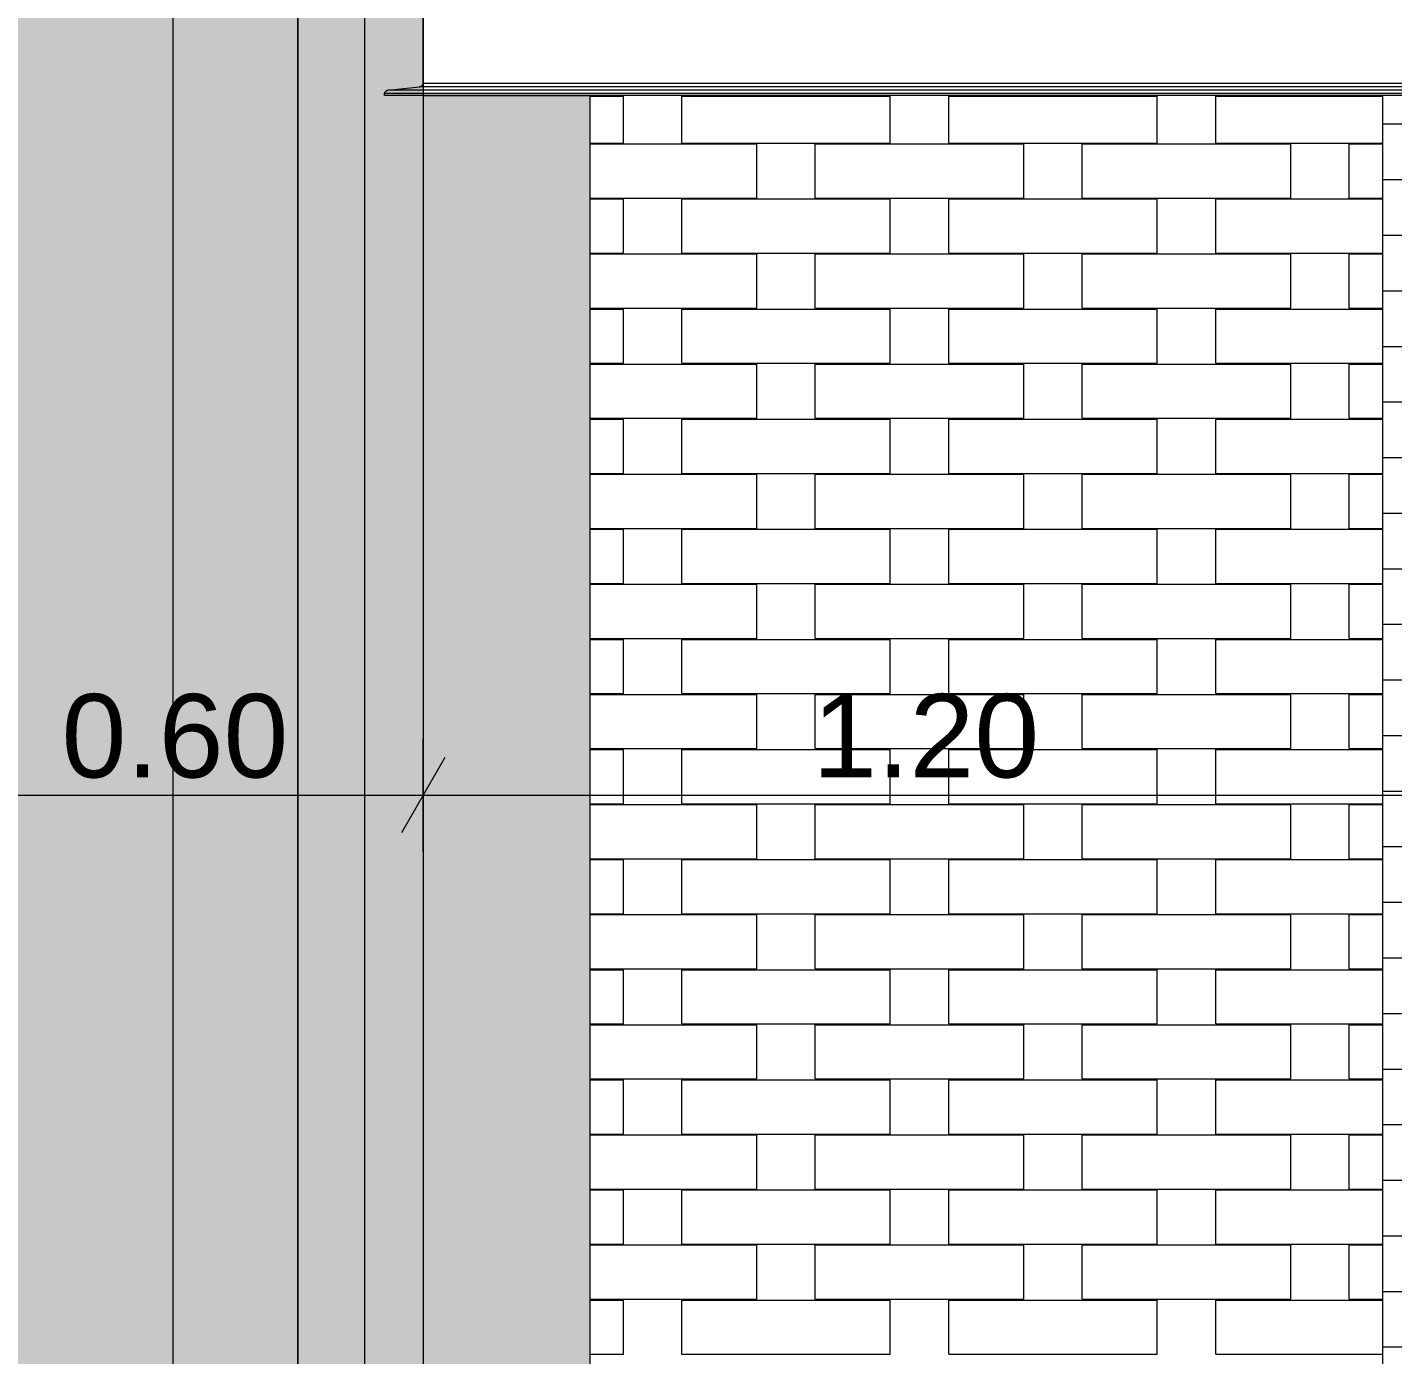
# Model space of a CAD drawing. Header units: millimetres. Extents: x 475206255 to 476720147, y 4620882299 to 4621447368.
# Drawn here: x 475392542 to 475394178, y 4621139355 to 4621140947 of the extents above; entities that cross this region are included whole.
import ezdxf

# ---------------------------------------------------------------- set-up
doc = ezdxf.new("R2010")
doc.units = ezdxf.units.MM
doc.header["$MEASUREMENT"] = 0
for name, color, linetype, lineweight in [('0_Pen_No__250_Pen_No__255', 255, 'Continuous', 0), ('0_Pen_No__250_Pen_No__7', 7, 'Continuous', 0), ('2D Drafting - General_Pen_No__30_Pen_No__9_Pen_No__9_Pen_No__253', 252, 'Continuous', 0), ('2D Drafting - General_Pen_No__30_Pen_No__9_Pen_No__9_Pen_No__7', 7, 'Continuous', 0), ('Dimensioning - General_Pen_No__142', 142, 'Continuous', 0), ('New_2D Drafting - General_Pen_No__30_Pen_No__9_Pen_No__9_Pen_No__255', 255, 'Continuous', 0), ('New_2D Drafting - General_Pen_No__30_Pen_No__9_Pen_No__9_Pen_No__7', 7, 'Continuous', 0), ('New_Interior - Furniture _Pen_No__250', 7, 'Continuous', 0), ('New_Structural - Bearing_Pen_No__250', 7, 'Continuous', 0), ('Structural - Bearing_Pen_No__250', 7, 'Continuous', 0), ('zoma_Pen_No__142', 142, 'Continuous', 0)]:
    doc.layers.add(name, color=color, linetype=linetype, lineweight=lineweight)
doc.layers.add('Dimensioning - General', color=7, linetype='Continuous')
doc.layers.add('zoma', color=7, linetype='Continuous')
doc.styles.add('GENERATED_STYLE_2', font='arial.ttf')
doc.dimstyles.new('GENERATED_STYLE__1', dxfattribs={"dimtxt": 100, "dimasz": 68.640772, "dimexe": 0.18, "dimexo": 0.0625, "dimgap": 0, "dimtad": 1, "dimlfac": 0.001, "dimzin": 0, "dimdsep": 46, "dimtxsty": 'GENERATED_STYLE_2', "dimblk": 'ARROWHEAD_2', "dimblk1": 'ARROWHEAD_2', "dimblk2": 'ARROWHEAD_2', "dimcen": 0.09, "dimse1": 1, "dimse2": 1, "dimclrd": 142, "dimclre": 142, "dimclrt": 142, "dimadec": 0, "dimazin": 0, "dimtfac": 1, "dimtdec": 4, "dimtmove": 0, "dimatfit": 3, "dimfxl": 1, "dimtolj": 1, "dimtzin": 0, "dimarcsym": 0})
doc.dimstyles.new('GENERATED_STYLE__18', dxfattribs={"dimtxt": 100, "dimasz": 68.640772, "dimexe": 0.18, "dimexo": 0.0625, "dimgap": 0, "dimtad": 1, "dimtih": 1, "dimtoh": 1, "dimlfac": 0.001, "dimzin": 0, "dimdsep": 46, "dimtxsty": 'GENERATED_STYLE_2', "dimblk": 'ARROWHEAD_2', "dimblk1": 'ARROWHEAD_2', "dimblk2": 'ARROWHEAD_2', "dimcen": 0.09, "dimse1": 1, "dimse2": 1, "dimclrd": 142, "dimclre": 142, "dimclrt": 142, "dimadec": 0, "dimazin": 0, "dimtfac": 1, "dimtdec": 4, "dimtmove": 0, "dimatfit": 3, "dimfxl": 1, "dimtolj": 1, "dimtzin": 0, "dimarcsym": 0})
doc.dimstyles.new('GENERATED_STYLE__3', dxfattribs={"dimtxt": 200, "dimasz": 64.421331, "dimexe": 0.18, "dimexo": 3, "dimgap": 0, "dimtad": 1, "dimtih": 1, "dimtoh": 1, "dimlfac": 0.001, "dimzin": 0, "dimdsep": 46, "dimtxsty": 'GENERATED_STYLE_2', "dimblk": 'ARROWHEAD_2', "dimblk1": 'ARROWHEAD_2', "dimblk2": 'ARROWHEAD_2', "dimcen": 0.09, "dimclrd": 142, "dimclre": 142, "dimclrt": 142, "dimadec": 0, "dimazin": 0, "dimtfac": 1, "dimtdec": 4, "dimtmove": 0, "dimatfit": 3, "dimfxl": 1, "dimtolj": 1, "dimtzin": 0, "dimarcsym": 0})

# ---------------------------------------------------------------- blocks, each defined once
blk = doc.blocks.new('*D551', base_point=(475826095.8, 4621095193.2))
at = {"layer": 'Dimensioning - General_Pen_No__142', "color": 142, "linetype": 'Continuous', "lineweight": 0, "transparency": 16777216}
for p, q in [((475424795.3, 4621141471), (475424885.6, 4621141418.9)), ((475424908.2, 4621141444.9), (475424772.7, 4621141444.9)), ((475424840.5, 4621138945), (475424840.5, 4621141444.9)), ((475424795.3, 4621138971.1), (475424885.6, 4621138918.9)), ((475424908.2, 4621138945), (475424772.7, 4621138945))]:
    blk.add_line(p, q, dxfattribs=at)
at = {"layer": 'Dimensioning - General_Pen_No__142', "color": 142, "lineweight": 0, "transparency": 16777216, "insert": (475424820.5, 4621140061.5), "char_height": 100, "attachment_point": 7, "rotation": 90, "style": 'GENERATED_STYLE_2'}
blk.add_mtext('\\A1;{\\pql;\\fArial|b0|i0|c204|p0;\\W1.000000;2.50}', dxfattribs=at)
blk = doc.blocks.new('ARROWHEAD_2')
at = {"color": 0, "linetype": 'Continuous', "lineweight": 0}
for p, q in [((-0.378, -0.655), (0.378, 0.655)), ((0, 0), (-1, 0))]:
    blk.add_line(p, q, dxfattribs=at)
blk = doc.blocks.new('*D1516', base_point=(475826095.8, 4621095193.2))
at = {"layer": 'zoma_Pen_No__142', "color": 142, "linetype": 'Continuous', "lineweight": 0, "transparency": 16777216}
for p, q in [((475386915.9, 4621126477.3), (475386915.9, 4621126604.5)), ((475393015.9, 4621126477.3), (475393015.9, 4621126604.5)), ((475386940.3, 4621126583.3), (475386891.4, 4621126498.5)), ((475393040.3, 4621126583.3), (475392991.4, 4621126498.5)), ((475386915.9, 4621126540.9), (475393015.9, 4621126540.9))]:
    blk.add_line(p, q, dxfattribs=at)
at = {"layer": 'zoma_Pen_No__142', "color": 142, "lineweight": 0, "transparency": 16777216, "char_height": 200, "attachment_point": 7, "style": 'GENERATED_STYLE_2'}
for s, insert in [('\\A1;{\\pql;\\fArial|b0|i0|c204|p0;\\W1.000000;0.40}', (475386940.4, 4621126580.9)), ('\\A1;{\\pql;\\fArial|b0|i0|c204|p0;\\W1.000000;6.10}', (475389698.9, 4621126580.9)), ('\\A1;{\\pql;\\fArial|b0|i0|c204|p0;\\W1.000000;0.40}', (475392457.5, 4621126580.9))]:
    blk.add_mtext(s, dxfattribs=dict(at, insert=insert))
blk = doc.blocks.new('*D1517', base_point=(475826095.8, 4621095193.2))
at = {"layer": 'zoma_Pen_No__142', "color": 142, "linetype": 'Continuous', "lineweight": 0, "transparency": 16777216}
for p, q in [((475393015.9, 4621126477.3), (475393015.9, 4621126604.5)), ((475393415.9, 4621126477.3), (475393415.9, 4621126604.5)), ((475393040.3, 4621126583.3), (475392991.4, 4621126498.5)), ((475393440.3, 4621126583.3), (475393391.4, 4621126498.5)), ((475393015.9, 4621126540.9), (475393415.9, 4621126540.9))]:
    blk.add_line(p, q, dxfattribs=at)
blk = doc.blocks.new('*D1518', base_point=(475826095.8, 4621095193.2))
at = {"layer": 'zoma_Pen_No__142', "color": 142, "linetype": 'Continuous', "lineweight": 0, "transparency": 16777216}
for p, q in [((475393415.9, 4621126477.3), (475393415.9, 4621126604.5)), ((475399915.9, 4621126477.3), (475399915.9, 4621126604.5)), ((475393440.3, 4621126583.3), (475393391.4, 4621126498.5)), ((475399940.3, 4621126583.3), (475399891.4, 4621126498.5)), ((475393415.9, 4621126540.9), (475399915.9, 4621126540.9))]:
    blk.add_line(p, q, dxfattribs=at)
at = {"layer": 'zoma_Pen_No__142', "color": 142, "lineweight": 0, "transparency": 16777216, "char_height": 200, "attachment_point": 7, "style": 'GENERATED_STYLE_2'}
for s, insert in [('\\A1;{\\pql;\\fArial|b0|i0|c204|p0;\\W1.000000;6.50}', (475396398.9, 4621126580.9)), ('\\A1;{\\pql;\\fArial|b0|i0|c204|p0;\\W1.000000;0.40}', (475399357.5, 4621126580.9))]:
    blk.add_mtext(s, dxfattribs=dict(at, insert=insert))
blk = doc.blocks.new('*D1835', base_point=(475826095.8, 4621095193.2))
at = {"layer": 'Dimensioning - General_Pen_No__142', "color": 142, "linetype": 'Continuous', "lineweight": 0, "transparency": 16777216}
for p, q in [((475388970.3, 4621140471.1), (475389060.6, 4621140418.9)), ((475389083.2, 4621140445), (475388947.7, 4621140445)), ((475389015.5, 4621138985), (475389015.5, 4621140445)), ((475388970.3, 4621139011), (475389060.6, 4621138958.9)), ((475389083.2, 4621138985), (475388947.7, 4621138985))]:
    blk.add_line(p, q, dxfattribs=at)
at = {"layer": 'Dimensioning - General_Pen_No__142', "color": 142, "lineweight": 0, "transparency": 16777216, "insert": (475388995.5, 4621139581.5), "char_height": 100, "attachment_point": 7, "rotation": 90, "style": 'GENERATED_STYLE_2'}
blk.add_mtext('\\A1;{\\pql;\\fArial|b0|i0|c204|p0;\\W1.000000;1.46}', dxfattribs=at)
blk = doc.blocks.new('*D1836', base_point=(475826095.8, 4621095193.2))
at = {"layer": 'Dimensioning - General_Pen_No__142', "color": 142, "linetype": 'Continuous', "lineweight": 0, "transparency": 16777216}
for p, q in [((475388970.3, 4621140891), (475389060.6, 4621140838.9)), ((475389083.2, 4621140865), (475388947.7, 4621140865)), ((475389015.5, 4621140445), (475389015.5, 4621140865)), ((475388970.3, 4621140471.1), (475389060.6, 4621140418.9)), ((475389083.2, 4621140445), (475388947.7, 4621140445))]:
    blk.add_line(p, q, dxfattribs=at)
at = {"layer": 'Dimensioning - General_Pen_No__142', "color": 142, "lineweight": 0, "transparency": 16777216, "insert": (475388995.5, 4621140521.5), "char_height": 100, "attachment_point": 7, "rotation": 90, "style": 'GENERATED_STYLE_2'}
blk.add_mtext('\\A1;{\\pql;\\fArial|b0|i0|c204|p0;\\W1.000000;0.42}', dxfattribs=at)
blk = doc.blocks.new('*D1837', base_point=(475826095.8, 4621095193.2))
at = {"layer": 'Dimensioning - General_Pen_No__142', "color": 142, "linetype": 'Continuous', "lineweight": 0, "transparency": 16777216}
for p, q in [((475388970.3, 4621141111), (475389060.6, 4621141058.9)), ((475389083.2, 4621141085), (475388947.7, 4621141085)), ((475389015.5, 4621140865), (475389015.5, 4621141085)), ((475388970.3, 4621140891), (475389060.6, 4621140838.9)), ((475389083.2, 4621140865), (475388947.7, 4621140865))]:
    blk.add_line(p, q, dxfattribs=at)
blk = doc.blocks.new('*D2369', base_point=(475826095.8, 4621095193.2))
at = {"layer": 'Dimensioning - General_Pen_No__142', "color": 142, "linetype": 'Continuous', "lineweight": 0, "transparency": 16777216}
for p, q in [((475392416.2, 4621139958.3), (475392416.2, 4621140093.8)), ((475393015.9, 4621139958.3), (475393015.9, 4621140093.8)), ((475392442.2, 4621140071.2), (475392390.1, 4621139980.9)), ((475393042, 4621140071.2), (475392989.9, 4621139980.9)), ((475392416.2, 4621140026), (475393015.9, 4621140026))]:
    blk.add_line(p, q, dxfattribs=at)
at = {"layer": 'Dimensioning - General_Pen_No__142', "color": 142, "lineweight": 0, "transparency": 16777216, "insert": (475392582.6, 4621140046), "char_height": 100, "attachment_point": 7, "style": 'GENERATED_STYLE_2'}
blk.add_mtext('\\A1;{\\pql;\\fArial|b0|i0|c204|p0;\\W1.000000;0.60}', dxfattribs=at)
blk = doc.blocks.new('*D2370', base_point=(475826095.8, 4621095193.2))
at = {"layer": 'Dimensioning - General_Pen_No__142', "color": 142, "linetype": 'Continuous', "lineweight": 0, "transparency": 16777216}
for p, q in [((475393015.9, 4621139958.3), (475393015.9, 4621140093.8)), ((475394215.9, 4621139958.3), (475394215.9, 4621140093.8)), ((475393042, 4621140071.2), (475392989.9, 4621139980.9)), ((475394242, 4621140071.2), (475394189.9, 4621139980.9)), ((475393015.9, 4621140026), (475394215.9, 4621140026))]:
    blk.add_line(p, q, dxfattribs=at)
at = {"layer": 'Dimensioning - General_Pen_No__142', "color": 142, "lineweight": 0, "transparency": 16777216, "insert": (475393482.5, 4621140046), "char_height": 100, "attachment_point": 7, "style": 'GENERATED_STYLE_2'}
blk.add_mtext('\\A1;{\\pql;\\fArial|b0|i0|c204|p0;\\W1.000000;1.20}', dxfattribs=at)
blk = doc.blocks.new('*D2390', base_point=(475826095.8, 4621095193.2))
at = {"layer": 'Dimensioning - General_Pen_No__142', "color": 142, "linetype": 'Continuous', "lineweight": 0, "transparency": 16777216}
for p, q in [((475392416.2, 4621136640), (475392416.2, 4621136775.5)), ((475393015.9, 4621136640), (475393015.9, 4621136775.5)), ((475392442.2, 4621136752.9), (475392390.1, 4621136662.6)), ((475393042, 4621136752.9), (475392989.9, 4621136662.6)), ((475392416.2, 4621136707.7), (475393015.9, 4621136707.7))]:
    blk.add_line(p, q, dxfattribs=at)
at = {"layer": 'Dimensioning - General_Pen_No__142', "color": 142, "lineweight": 0, "transparency": 16777216, "insert": (475392582.6, 4621136727.7), "char_height": 100, "attachment_point": 7, "style": 'GENERATED_STYLE_2'}
blk.add_mtext('\\A1;{\\pql;\\fArial|b0|i0|c204|p0;\\W1.000000;0.60}', dxfattribs=at)
blk = doc.blocks.new('*D2391', base_point=(475826095.8, 4621095193.2))
at = {"layer": 'Dimensioning - General_Pen_No__142', "color": 142, "linetype": 'Continuous', "lineweight": 0, "transparency": 16777216}
for p, q in [((475393015.9, 4621136640), (475393015.9, 4621136775.5)), ((475394215.9, 4621136640), (475394215.9, 4621136775.5)), ((475393042, 4621136752.9), (475392989.9, 4621136662.6)), ((475394242, 4621136752.9), (475394189.9, 4621136662.6)), ((475393015.9, 4621136707.7), (475394215.9, 4621136707.7))]:
    blk.add_line(p, q, dxfattribs=at)
at = {"layer": 'Dimensioning - General_Pen_No__142', "color": 142, "lineweight": 0, "transparency": 16777216, "insert": (475393482.5, 4621136727.7), "char_height": 100, "attachment_point": 7, "style": 'GENERATED_STYLE_2'}
blk.add_mtext('\\A1;{\\pql;\\fArial|b0|i0|c204|p0;\\W1.000000;1.20}', dxfattribs=at)
blk = doc.blocks.new('*D2412', base_point=(475826095.8, 4621095193.2))
at = {"layer": 'Dimensioning - General_Pen_No__142', "color": 142, "linetype": 'Continuous', "lineweight": 0, "transparency": 16777216}
for p, q in [((475393415.3, 4621133504.3), (475393415.3, 4621133639.8)), ((475392442.2, 4621133617.2), (475392390.1, 4621133526.9)), ((475393441.4, 4621133617.2), (475393389.3, 4621133526.9)), ((475392416.2, 4621133572.1), (475393415.3, 4621133572.1))]:
    blk.add_line(p, q, dxfattribs=at)
at = {"layer": 'Dimensioning - General_Pen_No__142', "color": 142, "lineweight": 0, "transparency": 16777216, "insert": (475392782.3, 4621133592.1), "char_height": 100, "attachment_point": 7, "style": 'GENERATED_STYLE_2'}
blk.add_mtext('\\A1;{\\pql;\\fArial|b0|i0|c204|p0;\\W1.000000;1.00}', dxfattribs=at)
blk = doc.blocks.new('*D2414', base_point=(475826095.8, 4621095193.2))
at = {"layer": 'Dimensioning - General_Pen_No__142', "color": 142, "linetype": 'Continuous', "lineweight": 0, "transparency": 16777216}
for p, q in [((475393415.3, 4621133504.3), (475393415.3, 4621133639.8)), ((475394615.9, 4621133504.3), (475394615.9, 4621133639.8)), ((475393441.4, 4621133617.2), (475393389.3, 4621133526.9)), ((475394642, 4621133617.2), (475394589.9, 4621133526.9)), ((475393415.3, 4621133572.1), (475394615.9, 4621133572.1))]:
    blk.add_line(p, q, dxfattribs=at)
at = {"layer": 'Dimensioning - General_Pen_No__142', "color": 142, "lineweight": 0, "transparency": 16777216, "insert": (475393882.2, 4621133592.1), "char_height": 100, "attachment_point": 7, "style": 'GENERATED_STYLE_2'}
blk.add_mtext('\\A1;{\\pql;\\fArial|b0|i0|c204|p0;\\W1.000000;1.20}', dxfattribs=at)

msp = doc.modelspace()

# ---------------------------------------------------------------- hatches: boundary and pattern name
at = {"layer": '0_Pen_No__250_Pen_No__255', "linetype": 'Continuous', "lineweight": 0, "true_color": 0x3f3f3f}
msp.add_hatch(color=250, dxfattribs=at).paths.add_polyline_path([(475392945.953, 4621129605.184), (475392945.953, 4621141237.916), (475392865.953, 4621141237.916), (475392865.953, 4621129605.184)])
at = {"layer": '2D Drafting - General_Pen_No__30_Pen_No__9_Pen_No__9_Pen_No__253', "linetype": 'Continuous', "lineweight": 0}
h = msp.add_hatch(dxfattribs=at)
h.set_pattern_fill('BRICK___RUNNING_BOND', color=252, style=0, pattern_type=2)
h.set_pattern_definition([(180, (475362068.42, 4621134278.51), (0, 66.64), []), (90, (475362068.42, 4621134278.5), (244.8, 0), [66.64, -66.64]), (90, (475361946.02, 4621134345.15), (244.8, 0), [66.64, -66.64])])
h.paths.add_polyline_path([(475386515.943, 4621144744.536), (475406815.943, 4621144744.536), (475406815.943, 4621131444.943), (475406415.943, 4621131444.943), (475406415.943, 4621131544.955), (475406415.943, 4621144344.955), (475402816.368, 4621144344.955), (475402816.368, 4621131445.093), (475398816.013, 4621131445.093), (475398816.013, 4621131445.286), (475396815.946, 4621131445.286), (475396815.946, 4621134464.943), (475400115.943, 4621134464.943), (475400115.943, 4621134684.942), (475399915.947, 4621134684.942), (475399915.947, 4621137664.943), (475400115.943, 4621137664.943), (475400115.943, 4621137884.943), (475399915.947, 4621137884.943), (475399915.947, 4621140864.943), (475400115.943, 4621140864.943), (475400115.943, 4621141084.943), (475399915.947, 4621141084.943), (475399915.947, 4621144064.943), (475400115.943, 4621144064.943), (475400115.943, 4621144284.943), (475393015.95, 4621144284.943), (475393015.95, 4621144064.943), (475393215.95, 4621144064.943), (475393215.95, 4621141084.943), (475393015.95, 4621141084.943), (475393015.95, 4621140864.943), (475393215.95, 4621140864.943), (475393215.95, 4621137884.943), (475393015.95, 4621137884.943), (475393015.95, 4621137663.948), (475393215.95, 4621137663.948), (475393215.95, 4621134684.942), (475393015.95, 4621134684.942), (475393015.95, 4621134464.943), (475393415.349, 4621134464.943), (475393415.349, 4621131444.834), (475393015.95, 4621131444.834), (475393015.95, 4621131444.943), (475390315.939, 4621131444.943), (475389615.524, 4621131444.943), (475389615.524, 4621134464.987), (475390315.939, 4621134464.987), (475390315.939, 4621144284.987), (475386865.663, 4621144284.987), (475386865.663, 4621144064.987), (475386916.336, 4621144064.987), (475386916.336, 4621141084.995), (475386865.663, 4621141084.995), (475386865.663, 4621140864.987), (475386916.063, 4621140864.987), (475386916.063, 4621137884.987), (475386865.663, 4621137884.987), (475386865.663, 4621137664.987), (475386916.063, 4621137664.987), (475386916.063, 4621134684.996), (475386865.663, 4621134684.996), (475386865.663, 4621134464.987), (475386916.063, 4621134464.987), (475386916.063, 4621131444.943), (475386515.943, 4621131444.943), (475386515.943, 4621134464.987)])
h.paths.add_polyline_path([(475390816.16, 4621132444.942), (475390816.16, 4621134044.943), (475392416.16, 4621134044.943), (475392416.16, 4621132444.942)], flags=0)
h.paths.add_polyline_path([(475390816.165, 4621140444.942), (475392416.165, 4621140444.942), (475392416.165, 4621138844.942), (475390816.165, 4621138844.942)], flags=0)
h.paths.add_polyline_path([(475390816.165, 4621137244.942), (475392416.165, 4621137244.942), (475392416.165, 4621135644.942), (475390816.165, 4621135644.942)], flags=0)
h.paths.add_polyline_path([(475390816.165, 4621142044.942), (475390816.165, 4621143644.942), (475392416.165, 4621143644.942), (475392416.165, 4621142044.942)], flags=0)
h.paths.add_polyline_path([(475397216.018, 4621131544.949), (475397216.018, 4621134044.955), (475398816.009, 4621134044.955), (475398816.009, 4621131544.949)], flags=0)
h.paths.add_polyline_path([(475402315.71, 4621135644.942), (475402315.71, 4621137244.939), (475400715.709, 4621137244.939), (475400715.709, 4621135644.942)], flags=0)
h.paths.add_polyline_path([(475400715.709, 4621132444.942), (475400715.709, 4621134044.939), (475402315.71, 4621134044.939), (475402315.71, 4621132444.942)], flags=0)
h.paths.add_polyline_path([(475402315.71, 4621138806.589), (475402315.71, 4621140444.937), (475400715.709, 4621140444.937), (475400715.709, 4621138806.589)], flags=0)
h.paths.add_polyline_path([(475400715.713, 4621142044.942), (475400715.713, 4621143644.939), (475402315.714, 4621143644.939), (475402315.714, 4621142044.942)], flags=0)
h = msp.add_hatch(dxfattribs=at)
h.set_pattern_fill('BRICK___RUNNING_BOND', color=252, style=0, pattern_type=2)
h.set_pattern_definition([(0, (475427664.105, 4621137898.51), (0, 66.64), []), (90, (475427664.1, 4621137898.5), (-244.8, 0), [66.64, -66.64]), (90, (475427786.5, 4621137965.15), (-244.8, 0), [66.64, -66.64])])
h.paths.add_polyline_path([(475394165.958, 4621140864.943), (475394165.958, 4621137884.943), (475394215.95, 4621137884.943), (475394215.95, 4621140864.943)])
at = {"layer": 'New_2D Drafting - General_Pen_No__30_Pen_No__9_Pen_No__9_Pen_No__255', "linetype": 'Continuous', "lineweight": 0}
msp.add_hatch(color=255, dxfattribs=at).paths.add_polyline_path([(475392865.95, 4621144044.577), (475392715.95, 4621144044.577), (475392715.964, 4621129599.054), (475392865.964, 4621129599.054)])

# ---------------------------------------------------------------- linework, layer by layer
at = {"layer": '0_Pen_No__250_Pen_No__7', "color": 7, "linetype": 'Continuous', "lineweight": 0, "flags": 128}
msp.add_lwpolyline([(475392945.953, 4621129605.184), (475392945.953, 4621141237.916), (475392865.953, 4621141237.916), (475392865.953, 4621129605.184)], close=True, dxfattribs=at)
at = {"layer": '2D Drafting - General_Pen_No__30_Pen_No__9_Pen_No__9_Pen_No__7', "color": 7, "linetype": 'Continuous', "lineweight": 0, "flags": 128}
msp.add_lwpolyline([(475400115.943, 4621144284.943), (475393015.95, 4621144284.943), (475393015.95, 4621144064.943), (475393215.95, 4621144064.943), (475393215.95, 4621141084.943), (475393015.95, 4621141084.943), (475393015.95, 4621140864.943), (475393215.95, 4621140864.943), (475393215.95, 4621137884.943), (475393015.95, 4621137884.943), (475393015.95, 4621137663.948)], dxfattribs=at)
msp.add_lwpolyline([(475394165.958, 4621140864.943), (475394165.958, 4621137884.943), (475394215.95, 4621137884.943), (475394215.95, 4621140864.943)], close=True, dxfattribs=at)
at = {"layer": 'New_2D Drafting - General_Pen_No__30_Pen_No__9_Pen_No__9_Pen_No__7', "color": 7, "linetype": 'Continuous', "lineweight": 0, "flags": 128}
msp.add_lwpolyline([(475392865.95, 4621144044.577), (475392715.95, 4621144044.577), (475392715.964, 4621129599.054), (475392865.964, 4621129599.054)], close=True, dxfattribs=at)
at = {"layer": 'New_Interior - Furniture _Pen_No__250', "color": 7, "linetype": 'Continuous', "lineweight": 0}
msp.add_line((475393327.219, 4621140345.949), (475393327.45, 4621140345.772), dxfattribs=at)
at = {"layer": 'New_Structural - Bearing_Pen_No__250', "color": 7, "linetype": 'Continuous', "lineweight": 0}
for p, q in [((475393015.95, 4621144064.943), (475393015.95, 4621134464.943)), ((475393215.95, 4621140863.949), (475393255.95, 4621140863.949)), ((475393255.95, 4621140807.949), (475393255.95, 4621140863.949)), ((475393325.95, 4621140863.949), (475393575.95, 4621140863.949)), ((475393325.95, 4621140807.949), (475393325.95, 4621140863.949)), ((475393575.95, 4621140807.949), (475393575.95, 4621140863.949)), ((475393645.95, 4621140863.949), (475393895.95, 4621140863.949)), ((475393645.95, 4621140807.949), (475393645.95, 4621140863.949)), ((475393745.95, 4621140863.949), (475393745.95, 4621140864.949)), ((475393895.95, 4621140807.949), (475393895.95, 4621140863.949)), ((475393965.95, 4621140863.949), (475394165.958, 4621140863.949)), ((475393965.95, 4621140807.949), (475393965.95, 4621140863.949)), ((475393215.95, 4621140807.949), (475393255.95, 4621140807.949)), ((475393215.95, 4621140806.949), (475393415.95, 4621140806.949)), ((475393325.95, 4621140807.949), (475393575.95, 4621140807.949)), ((475393415.95, 4621140741.949), (475393415.95, 4621140806.949)), ((475393485.95, 4621140806.949), (475393735.95, 4621140806.949)), ((475393485.95, 4621140741.949), (475393485.95, 4621140806.949)), ((475393645.95, 4621140807.949), (475393895.95, 4621140807.949)), ((475393735.95, 4621140741.949), (475393735.95, 4621140806.949)), ((475393805.95, 4621140806.949), (475394055.95, 4621140806.949)), ((475393805.95, 4621140741.949), (475393805.95, 4621140806.949)), ((475393965.95, 4621140807.949), (475394165.958, 4621140807.949)), ((475394055.95, 4621140741.949), (475394055.95, 4621140806.949)), ((475394125.95, 4621140806.949), (475394165.958, 4621140806.949)), ((475394125.95, 4621140741.949), (475394125.95, 4621140806.949)), ((475393215.95, 4621140741.949), (475393415.95, 4621140741.949)), ((475393215.95, 4621140740.949), (475393255.95, 4621140740.949)), ((475393255.95, 4621140675.949), (475393255.95, 4621140740.949)), ((475393325.95, 4621140740.949), (475393575.95, 4621140740.949)), ((475393325.95, 4621140675.949), (475393325.95, 4621140740.949)), ((475393485.95, 4621140741.949), (475393735.95, 4621140741.949)), ((475393575.95, 4621140675.949), (475393575.95, 4621140740.949)), ((475393645.95, 4621140740.949), (475393895.95, 4621140740.949)), ((475393645.95, 4621140675.949), (475393645.95, 4621140740.949)), ((475393805.95, 4621140741.949), (475394055.95, 4621140741.949)), ((475393895.95, 4621140675.949), (475393895.95, 4621140740.949)), ((475393965.95, 4621140740.949), (475394165.958, 4621140740.949)), ((475393965.95, 4621140675.949), (475393965.95, 4621140740.949)), ((475394125.95, 4621140741.949), (475394165.958, 4621140741.949)), ((475393215.95, 4621140675.949), (475393255.95, 4621140675.949)), ((475393215.95, 4621140674.949), (475393415.95, 4621140674.949)), ((475393325.95, 4621140675.949), (475393575.95, 4621140675.949)), ((475393415.95, 4621140609.949), (475393415.95, 4621140674.949)), ((475393485.95, 4621140674.949), (475393735.95, 4621140674.949)), ((475393485.95, 4621140609.949), (475393485.95, 4621140674.949)), ((475393645.95, 4621140675.949), (475393895.95, 4621140675.949)), ((475393735.95, 4621140609.949), (475393735.95, 4621140674.949)), ((475393805.95, 4621140674.949), (475394055.95, 4621140674.949)), ((475393805.95, 4621140609.949), (475393805.95, 4621140674.949)), ((475393965.95, 4621140675.949), (475394165.958, 4621140675.949)), ((475394055.95, 4621140609.949), (475394055.95, 4621140674.949)), ((475394125.95, 4621140674.949), (475394165.958, 4621140674.949)), ((475394125.95, 4621140609.949), (475394125.95, 4621140674.949)), ((475393215.95, 4621140609.949), (475393415.95, 4621140609.949)), ((475393215.95, 4621140608.949), (475393255.95, 4621140608.949)), ((475393255.95, 4621140543.949), (475393255.95, 4621140608.949)), ((475393325.95, 4621140608.949), (475393575.95, 4621140608.949)), ((475393325.95, 4621140543.949), (475393325.95, 4621140608.949)), ((475393485.95, 4621140609.949), (475393735.95, 4621140609.949)), ((475393575.95, 4621140543.949), (475393575.95, 4621140608.949)), ((475393645.95, 4621140608.949), (475393895.95, 4621140608.949)), ((475393645.95, 4621140543.949), (475393645.95, 4621140608.949)), ((475393805.95, 4621140609.949), (475394055.95, 4621140609.949)), ((475393895.95, 4621140543.949), (475393895.95, 4621140608.949)), ((475393965.95, 4621140608.949), (475394165.958, 4621140608.949)), ((475393965.95, 4621140543.949), (475393965.95, 4621140608.949)), ((475394125.95, 4621140609.949), (475394165.958, 4621140609.949)), ((475393215.95, 4621140543.949), (475393255.95, 4621140543.949)), ((475393215.95, 4621140542.949), (475393415.95, 4621140542.949)), ((475393325.95, 4621140543.949), (475393575.95, 4621140543.949)), ((475393415.95, 4621140477.949), (475393415.95, 4621140542.949)), ((475393485.95, 4621140542.949), (475393735.95, 4621140542.949)), ((475393485.95, 4621140477.949), (475393485.95, 4621140542.949)), ((475393645.95, 4621140543.949), (475393895.95, 4621140543.949)), ((475393735.95, 4621140477.949), (475393735.95, 4621140542.949)), ((475393805.95, 4621140542.949), (475394055.95, 4621140542.949)), ((475393805.95, 4621140477.949), (475393805.95, 4621140542.949)), ((475393965.95, 4621140543.949), (475394165.958, 4621140543.949)), ((475394055.95, 4621140477.949), (475394055.95, 4621140542.949)), ((475394125.95, 4621140542.949), (475394165.958, 4621140542.949)), ((475394125.95, 4621140477.949), (475394125.95, 4621140542.949)), ((475393215.95, 4621140477.949), (475393415.95, 4621140477.949)), ((475393215.95, 4621140476.949), (475393255.95, 4621140476.949)), ((475393255.95, 4621140411.949), (475393255.95, 4621140476.949)), ((475393325.95, 4621140476.949), (475393575.95, 4621140476.949)), ((475393325.95, 4621140411.949), (475393325.95, 4621140476.949)), ((475393485.95, 4621140477.949), (475393735.95, 4621140477.949)), ((475393575.95, 4621140411.949), (475393575.95, 4621140476.949)), ((475393645.95, 4621140476.949), (475393895.95, 4621140476.949)), ((475393645.95, 4621140411.949), (475393645.95, 4621140476.949)), ((475393805.95, 4621140477.949), (475394055.95, 4621140477.949)), ((475393895.95, 4621140411.949), (475393895.95, 4621140476.949)), ((475393965.95, 4621140476.949), (475394165.958, 4621140476.949)), ((475393965.95, 4621140411.949), (475393965.95, 4621140476.949)), ((475394125.95, 4621140477.949), (475394165.958, 4621140477.949)), ((475393215.95, 4621140411.949), (475393255.95, 4621140411.949)), ((475393215.95, 4621140410.949), (475393415.95, 4621140410.949)), ((475393325.95, 4621140411.949), (475393575.95, 4621140411.949)), ((475393415.95, 4621140345.949), (475393415.95, 4621140410.949)), ((475393485.95, 4621140410.949), (475393735.95, 4621140410.949)), ((475393485.95, 4621140345.949), (475393485.95, 4621140410.949)), ((475393645.95, 4621140411.949), (475393895.95, 4621140411.949)), ((475393735.95, 4621140345.949), (475393735.95, 4621140410.949)), ((475393805.95, 4621140410.949), (475394055.95, 4621140410.949)), ((475393805.95, 4621140345.949), (475393805.95, 4621140410.949)), ((475393965.95, 4621140411.949), (475394165.958, 4621140411.949)), ((475394055.95, 4621140345.949), (475394055.95, 4621140410.949)), ((475394125.95, 4621140410.949), (475394165.958, 4621140410.949)), ((475394125.95, 4621140345.949), (475394125.95, 4621140410.949)), ((475393215.95, 4621140345.949), (475393415.95, 4621140345.949)), ((475393215.95, 4621140344.949), (475393255.95, 4621140344.949)), ((475393255.95, 4621140279.949), (475393255.95, 4621140344.949)), ((475393325.95, 4621140344.949), (475393575.95, 4621140344.949)), ((475393325.95, 4621140279.949), (475393325.95, 4621140344.949)), ((475393485.95, 4621140345.949), (475393735.95, 4621140345.949)), ((475393575.95, 4621140279.949), (475393575.95, 4621140344.949)), ((475393645.95, 4621140344.949), (475393895.95, 4621140344.949)), ((475393645.95, 4621140279.949), (475393645.95, 4621140344.949)), ((475393805.95, 4621140345.949), (475394055.95, 4621140345.949)), ((475393895.95, 4621140279.949), (475393895.95, 4621140344.949)), ((475393965.95, 4621140344.949), (475394165.958, 4621140344.949)), ((475393965.95, 4621140279.949), (475393965.95, 4621140344.949)), ((475394125.95, 4621140345.949), (475394165.958, 4621140345.949)), ((475393215.95, 4621140279.949), (475393255.95, 4621140279.949)), ((475393215.95, 4621140278.949), (475393415.95, 4621140278.949)), ((475393325.95, 4621140279.949), (475393575.95, 4621140279.949)), ((475393415.95, 4621140213.949), (475393415.95, 4621140278.949)), ((475393485.95, 4621140278.949), (475393735.95, 4621140278.949)), ((475393485.95, 4621140213.949), (475393485.95, 4621140278.949)), ((475393645.95, 4621140279.949), (475393895.95, 4621140279.949)), ((475393735.95, 4621140213.949), (475393735.95, 4621140278.949)), ((475393805.95, 4621140278.949), (475394055.95, 4621140278.949)), ((475393805.95, 4621140213.949), (475393805.95, 4621140278.949)), ((475393965.95, 4621140279.949), (475394165.958, 4621140279.949)), ((475394055.95, 4621140213.949), (475394055.95, 4621140278.949)), ((475394125.95, 4621140278.949), (475394165.958, 4621140278.949)), ((475394125.95, 4621140213.949), (475394125.95, 4621140278.949)), ((475393215.95, 4621140213.949), (475393415.95, 4621140213.949)), ((475393215.95, 4621140212.949), (475393255.95, 4621140212.949)), ((475393255.95, 4621140147.949), (475393255.95, 4621140212.949)), ((475393325.95, 4621140212.949), (475393575.95, 4621140212.949)), ((475393325.95, 4621140147.949), (475393325.95, 4621140212.949)), ((475393485.95, 4621140213.949), (475393735.95, 4621140213.949)), ((475393575.95, 4621140147.949), (475393575.95, 4621140212.949)), ((475393645.95, 4621140212.949), (475393895.95, 4621140212.949)), ((475393645.95, 4621140147.949), (475393645.95, 4621140212.949)), ((475393805.95, 4621140213.949), (475394055.95, 4621140213.949)), ((475393895.95, 4621140147.949), (475393895.95, 4621140212.949)), ((475393965.95, 4621140212.949), (475394165.958, 4621140212.949)), ((475393965.95, 4621140147.949), (475393965.95, 4621140212.949)), ((475394125.95, 4621140213.949), (475394165.958, 4621140213.949)), ((475393215.95, 4621140147.949), (475393255.95, 4621140147.949)), ((475393215.95, 4621140146.949), (475393415.95, 4621140146.949)), ((475393325.95, 4621140147.949), (475393575.95, 4621140147.949)), ((475393415.95, 4621140081.949), (475393415.95, 4621140146.949)), ((475393485.95, 4621140146.949), (475393735.95, 4621140146.949)), ((475393485.95, 4621140081.949), (475393485.95, 4621140146.949)), ((475393645.95, 4621140147.949), (475393895.95, 4621140147.949)), ((475393735.95, 4621140081.949), (475393735.95, 4621140146.949)), ((475393805.95, 4621140146.949), (475394055.95, 4621140146.949)), ((475393805.95, 4621140081.949), (475393805.95, 4621140146.949)), ((475393965.95, 4621140147.949), (475394165.958, 4621140147.949)), ((475394055.95, 4621140081.949), (475394055.95, 4621140146.949)), ((475394125.95, 4621140146.949), (475394165.958, 4621140146.949)), ((475394125.95, 4621140081.949), (475394125.95, 4621140146.949)), ((475393215.95, 4621140081.949), (475393415.95, 4621140081.949)), ((475393215.95, 4621140080.949), (475393255.95, 4621140080.949)), ((475393255.95, 4621140015.949), (475393255.95, 4621140080.949)), ((475393325.95, 4621140080.949), (475393575.95, 4621140080.949)), ((475393325.95, 4621140015.949), (475393325.95, 4621140080.949)), ((475393485.95, 4621140081.949), (475393735.95, 4621140081.949)), ((475393575.95, 4621140015.949), (475393575.95, 4621140080.949)), ((475393645.95, 4621140080.949), (475393895.95, 4621140080.949)), ((475393645.95, 4621140015.949), (475393645.95, 4621140080.949)), ((475393805.95, 4621140081.949), (475394055.95, 4621140081.949)), ((475393895.95, 4621140015.949), (475393895.95, 4621140080.949)), ((475393965.95, 4621140080.949), (475394165.958, 4621140080.949)), ((475393965.95, 4621140015.949), (475393965.95, 4621140080.949)), ((475394125.95, 4621140081.949), (475394165.958, 4621140081.949)), ((475393215.95, 4621140015.949), (475393255.95, 4621140015.949)), ((475393215.95, 4621140014.949), (475393415.95, 4621140014.949)), ((475393325.95, 4621140015.949), (475393575.95, 4621140015.949)), ((475393415.95, 4621139949.949), (475393415.95, 4621140014.949)), ((475393485.95, 4621140014.949), (475393735.95, 4621140014.949)), ((475393485.95, 4621139949.949), (475393485.95, 4621140014.949)), ((475393645.95, 4621140015.949), (475393895.95, 4621140015.949)), ((475393735.95, 4621139949.949), (475393735.95, 4621140014.949)), ((475393805.95, 4621140014.949), (475394055.95, 4621140014.949)), ((475393805.95, 4621139949.949), (475393805.95, 4621140014.949)), ((475393965.95, 4621140015.949), (475394165.958, 4621140015.949)), ((475394055.95, 4621139949.949), (475394055.95, 4621140014.949)), ((475394125.95, 4621140014.949), (475394165.958, 4621140014.949)), ((475394125.95, 4621139949.949), (475394125.95, 4621140014.949)), ((475393215.95, 4621139949.949), (475393415.95, 4621139949.949)), ((475393215.95, 4621139948.949), (475393255.95, 4621139948.949)), ((475393255.95, 4621139883.949), (475393255.95, 4621139948.949)), ((475393325.95, 4621139948.949), (475393575.95, 4621139948.949)), ((475393325.95, 4621139883.949), (475393325.95, 4621139948.949)), ((475393485.95, 4621139949.949), (475393735.95, 4621139949.949)), ((475393575.95, 4621139883.949), (475393575.95, 4621139948.949)), ((475393645.95, 4621139948.949), (475393895.95, 4621139948.949)), ((475393645.95, 4621139883.949), (475393645.95, 4621139948.949)), ((475393805.95, 4621139949.949), (475394055.95, 4621139949.949)), ((475393895.95, 4621139883.949), (475393895.95, 4621139948.949)), ((475393965.95, 4621139948.949), (475394165.958, 4621139948.949)), ((475393965.95, 4621139883.949), (475393965.95, 4621139948.949)), ((475394125.95, 4621139949.949), (475394165.958, 4621139949.949)), ((475393215.95, 4621139883.949), (475393255.95, 4621139883.949)), ((475393215.95, 4621139882.949), (475393415.95, 4621139882.949)), ((475393325.95, 4621139883.949), (475393575.95, 4621139883.949)), ((475393415.95, 4621139817.949), (475393415.95, 4621139882.949)), ((475393485.95, 4621139882.949), (475393735.95, 4621139882.949)), ((475393485.95, 4621139817.949), (475393485.95, 4621139882.949)), ((475393645.95, 4621139883.949), (475393895.95, 4621139883.949)), ((475393735.95, 4621139817.949), (475393735.95, 4621139882.949)), ((475393805.95, 4621139882.949), (475394055.95, 4621139882.949)), ((475393805.95, 4621139817.949), (475393805.95, 4621139882.949)), ((475393965.95, 4621139883.949), (475394165.958, 4621139883.949)), ((475394055.95, 4621139817.949), (475394055.95, 4621139882.949)), ((475394125.95, 4621139882.949), (475394165.958, 4621139882.949)), ((475394125.95, 4621139817.949), (475394125.95, 4621139882.949)), ((475393215.95, 4621139817.949), (475393415.95, 4621139817.949)), ((475393215.95, 4621139816.949), (475393255.95, 4621139816.949)), ((475393255.95, 4621139751.949), (475393255.95, 4621139816.949)), ((475393325.95, 4621139816.949), (475393575.95, 4621139816.949)), ((475393325.95, 4621139751.949), (475393325.95, 4621139816.949)), ((475393485.95, 4621139817.949), (475393735.95, 4621139817.949)), ((475393575.95, 4621139751.949), (475393575.95, 4621139816.949)), ((475393645.95, 4621139816.949), (475393895.95, 4621139816.949)), ((475393645.95, 4621139751.949), (475393645.95, 4621139816.949)), ((475393805.95, 4621139817.949), (475394055.95, 4621139817.949)), ((475393895.95, 4621139751.949), (475393895.95, 4621139816.949)), ((475393965.95, 4621139816.949), (475394165.958, 4621139816.949)), ((475393965.95, 4621139751.949), (475393965.95, 4621139816.949)), ((475394125.95, 4621139817.949), (475394165.958, 4621139817.949)), ((475393215.95, 4621139751.949), (475393255.95, 4621139751.949)), ((475393215.95, 4621139750.949), (475393415.95, 4621139750.949)), ((475393325.95, 4621139751.949), (475393575.95, 4621139751.949)), ((475393415.95, 4621139685.949), (475393415.95, 4621139750.949)), ((475393485.95, 4621139750.949), (475393735.95, 4621139750.949)), ((475393485.95, 4621139685.949), (475393485.95, 4621139750.949)), ((475393645.95, 4621139751.949), (475393895.95, 4621139751.949)), ((475393735.95, 4621139685.949), (475393735.95, 4621139750.949)), ((475393805.95, 4621139750.949), (475394055.95, 4621139750.949)), ((475393805.95, 4621139685.949), (475393805.95, 4621139750.949)), ((475393965.95, 4621139751.949), (475394165.958, 4621139751.949)), ((475394055.95, 4621139685.949), (475394055.95, 4621139750.949)), ((475394125.95, 4621139750.949), (475394165.958, 4621139750.949)), ((475394125.95, 4621139685.949), (475394125.95, 4621139750.949)), ((475393215.95, 4621139685.949), (475393415.95, 4621139685.949)), ((475393215.95, 4621139684.949), (475393255.95, 4621139684.949)), ((475393255.95, 4621139619.949), (475393255.95, 4621139684.949)), ((475393325.95, 4621139684.949), (475393575.95, 4621139684.949)), ((475393325.95, 4621139619.949), (475393325.95, 4621139684.949)), ((475393485.95, 4621139685.949), (475393735.95, 4621139685.949)), ((475393575.95, 4621139619.949), (475393575.95, 4621139684.949)), ((475393645.95, 4621139684.949), (475393895.95, 4621139684.949)), ((475393645.95, 4621139619.949), (475393645.95, 4621139684.949)), ((475393805.95, 4621139685.949), (475394055.95, 4621139685.949)), ((475393895.95, 4621139619.949), (475393895.95, 4621139684.949)), ((475393965.95, 4621139684.949), (475394165.958, 4621139684.949)), ((475393965.95, 4621139619.949), (475393965.95, 4621139684.949)), ((475394125.95, 4621139685.949), (475394165.958, 4621139685.949)), ((475393215.95, 4621139619.949), (475393255.95, 4621139619.949)), ((475393215.95, 4621139618.949), (475393415.95, 4621139618.949)), ((475393325.95, 4621139619.949), (475393575.95, 4621139619.949)), ((475393415.95, 4621139553.949), (475393415.95, 4621139618.949)), ((475393485.95, 4621139618.949), (475393735.95, 4621139618.949)), ((475393485.95, 4621139553.949), (475393485.95, 4621139618.949)), ((475393645.95, 4621139619.949), (475393895.95, 4621139619.949)), ((475393735.95, 4621139553.949), (475393735.95, 4621139618.949)), ((475393805.95, 4621139618.949), (475394055.95, 4621139618.949)), ((475393805.95, 4621139553.949), (475393805.95, 4621139618.949)), ((475393965.95, 4621139619.949), (475394165.958, 4621139619.949)), ((475394055.95, 4621139553.949), (475394055.95, 4621139618.949)), ((475394125.95, 4621139618.949), (475394165.958, 4621139618.949)), ((475394125.95, 4621139553.949), (475394125.95, 4621139618.949)), ((475393215.95, 4621139553.949), (475393415.95, 4621139553.949)), ((475393215.95, 4621139552.949), (475393255.95, 4621139552.949)), ((475393255.95, 4621139487.949), (475393255.95, 4621139552.949)), ((475393325.95, 4621139552.949), (475393575.95, 4621139552.949)), ((475393325.95, 4621139487.949), (475393325.95, 4621139552.949)), ((475393485.95, 4621139553.949), (475393735.95, 4621139553.949)), ((475393575.95, 4621139487.949), (475393575.95, 4621139552.949)), ((475393645.95, 4621139552.949), (475393895.95, 4621139552.949)), ((475393645.95, 4621139487.949), (475393645.95, 4621139552.949)), ((475393805.95, 4621139553.949), (475394055.95, 4621139553.949)), ((475393895.95, 4621139487.949), (475393895.95, 4621139552.949)), ((475393965.95, 4621139552.949), (475394165.958, 4621139552.949)), ((475393965.95, 4621139487.949), (475393965.95, 4621139552.949)), ((475394125.95, 4621139553.949), (475394165.958, 4621139553.949)), ((475393215.95, 4621139487.949), (475393255.95, 4621139487.949)), ((475393215.95, 4621139486.949), (475393415.95, 4621139486.949)), ((475393325.95, 4621139487.949), (475393575.95, 4621139487.949)), ((475393415.95, 4621139421.949), (475393415.95, 4621139486.949)), ((475393485.95, 4621139486.949), (475393735.95, 4621139486.949)), ((475393485.95, 4621139421.949), (475393485.95, 4621139486.949)), ((475393645.95, 4621139487.949), (475393895.95, 4621139487.949)), ((475393735.95, 4621139421.949), (475393735.95, 4621139486.949)), ((475393805.95, 4621139486.949), (475394055.95, 4621139486.949)), ((475393805.95, 4621139421.949), (475393805.95, 4621139486.949)), ((475393965.95, 4621139487.949), (475394165.958, 4621139487.949)), ((475394055.95, 4621139421.949), (475394055.95, 4621139486.949)), ((475394125.95, 4621139486.949), (475394165.958, 4621139486.949)), ((475394125.95, 4621139421.949), (475394125.95, 4621139486.949)), ((475393215.95, 4621139421.949), (475393415.95, 4621139421.949)), ((475393215.95, 4621139420.949), (475393255.95, 4621139420.949)), ((475393255.95, 4621139355.949), (475393255.95, 4621139420.949)), ((475393325.95, 4621139420.949), (475393575.95, 4621139420.949)), ((475393325.95, 4621139355.949), (475393325.95, 4621139420.949)), ((475393485.95, 4621139421.949), (475393735.95, 4621139421.949)), ((475393575.95, 4621139355.949), (475393575.95, 4621139420.949)), ((475393645.95, 4621139420.949), (475393895.95, 4621139420.949)), ((475393645.95, 4621139355.949), (475393645.95, 4621139420.949)), ((475393805.95, 4621139421.949), (475394055.95, 4621139421.949)), ((475393895.95, 4621139355.949), (475393895.95, 4621139420.949)), ((475393965.95, 4621139420.949), (475394165.958, 4621139420.949)), ((475393965.95, 4621139355.949), (475393965.95, 4621139420.949)), ((475394125.95, 4621139421.949), (475394165.958, 4621139421.949)), ((475393215.95, 4621139355.949), (475393255.95, 4621139355.949)), ((475393325.95, 4621139355.949), (475393575.95, 4621139355.949)), ((475393645.95, 4621139355.949), (475393895.95, 4621139355.949)), ((475393965.95, 4621139355.949), (475394165.958, 4621139355.949))]:
    msp.add_line(p, q, dxfattribs=at)
at = {"layer": 'Structural - Bearing_Pen_No__250', "color": 7, "linetype": 'Continuous', "lineweight": 0}
for p, q in [((475393015.95, 4621140879.357), (475393015.95, 4621141070.548)), ((475393014.412, 4621140876.509), (475393015.55, 4621140877.807)), ((475393015.55, 4621140877.807), (475393015.95, 4621140879.338)), ((475400115.943, 4621140879.338), (475393015.95, 4621140879.338)), ((475392969.624, 4621140867.438), (475392970.023, 4621140868.969)), ((475392969.624, 4621140864.943), (475392969.624, 4621140867.438)), ((475400162.269, 4621140867.438), (475392969.624, 4621140867.438)), ((475400162.269, 4621140864.943), (475392969.624, 4621140864.943)), ((475392970.023, 4621140868.969), (475392971.161, 4621140870.266)), ((475392971.161, 4621140870.266), (475392972.864, 4621140871.133)), ((475392972.864, 4621140871.133), (475392974.086, 4621140871.393)), ((475392974.086, 4621140871.393), (475393011.487, 4621140875.383)), ((475400157.806, 4621140871.393), (475392974.086, 4621140871.393)), ((475393011.487, 4621140875.383), (475393012.709, 4621140875.642)), ((475400120.405, 4621140875.383), (475393011.487, 4621140875.383)), ((475393012.709, 4621140875.642), (475393014.412, 4621140876.509))]:
    msp.add_line(p, q, dxfattribs=at)

# ---------------------------------------------------------------- dimensions: what is measured, and where the dimension line sits
at = {"layer": 'Dimensioning - General', "color": 142, "linetype": 'Continuous', "lineweight": 0}
for base, p1, p2, picture, middle in [((475394215.95, 4621140026.021), (475393015.95, 4621143799.275), (475394215.95, 4621143926.256), '*D2370', (475393611.948, 4621140096.021)), ((475394215.95, 4621136707.74), (475393015.95, 4621143799.275), (475394215.95, 4621143926.256), '*D2391', (475393611.948, 4621136777.74)), ((475393015.95, 4621140026.021), (475392416.165, 4621143644.943), (475393015.95, 4621143799.275), '*D2369', (475392712.055, 4621140096.021)), ((475393015.95, 4621136707.74), (475392416.165, 4621143644.943), (475393015.95, 4621143799.275), '*D2390', (475392712.055, 4621136777.74)), ((475393415.349, 4621133572.072), (475392416.165, 4621143644.943), (475393415.349, 4621134045.019), '*D2412', (475392911.755, 4621133642.072)), ((475394615.95, 4621133572.072), (475393415.349, 4621134045.019), (475394615.95, 4621143644.994), '*D2414', (475394011.647, 4621133642.072))]:
    dim = msp.add_linear_dim(base=base, p1=p1, p2=p2, dimstyle='GENERATED_STYLE__18', dxfattribs=at)
    dim.commit()
    dim.dimension.update_dxf_attribs({"geometry": picture, "text_midpoint": middle, "dimtype": 160})
for base, p1, p2, picture, middle in [((475424840.477, 4621141444.941), (475364762.763, 4621138944.994), (475364762.758, 4621141444.941), '*D551', (475424770.477, 4621140190.965)), ((475389015.457, 4621141084.952), (475396815.172, 4621140864.952), (475396790.408, 4621141084.952), '*D1837', (475388945.457, 4621141240.511)), ((475389015.457, 4621140864.952), (475397216.029, 4621140444.985), (475396815.172, 4621140864.952), '*D1836', (475388945.457, 4621140650.966)), ((475389015.457, 4621140444.985), (475396781.098, 4621138984.953), (475397216.029, 4621140444.985), '*D1835', (475388945.457, 4621139710.967))]:
    dim = msp.add_linear_dim(base=base, p1=p1, p2=p2, angle=90, dimstyle='GENERATED_STYLE__1', dxfattribs=at)
    dim.commit()
    dim.dimension.update_dxf_attribs({"geometry": picture, "text_midpoint": middle, "dimtype": 160, "text_rotation": 90})
at = {"layer": 'zoma', "color": 142, "linetype": 'Continuous', "lineweight": 0}
for base, p1, p2, picture, middle in [((475393015.859, 4621126540.885), (475386915.859, 4621179106.096), (475393015.859, 4621178706.096), '*D1516', (475389957.856, 4621126680.885)), ((475393415.859, 4621126540.885), (475393015.859, 4621178706.096), (475393415.859, 4621179106.096), '*D1517', (475392716.438, 4621126680.885)), ((475399915.859, 4621126540.885), (475393415.859, 4621179106.096), (475399915.859, 4621179106.096), '*D1518', (475396657.856, 4621126680.885))]:
    dim = msp.add_linear_dim(base=base, p1=p1, p2=p2, dimstyle='GENERATED_STYLE__3', dxfattribs=at)
    dim.commit()
    dim.dimension.update_dxf_attribs({"geometry": picture, "text_midpoint": middle, "dimtype": 160})

doc.saveas('drawing.dxf')
